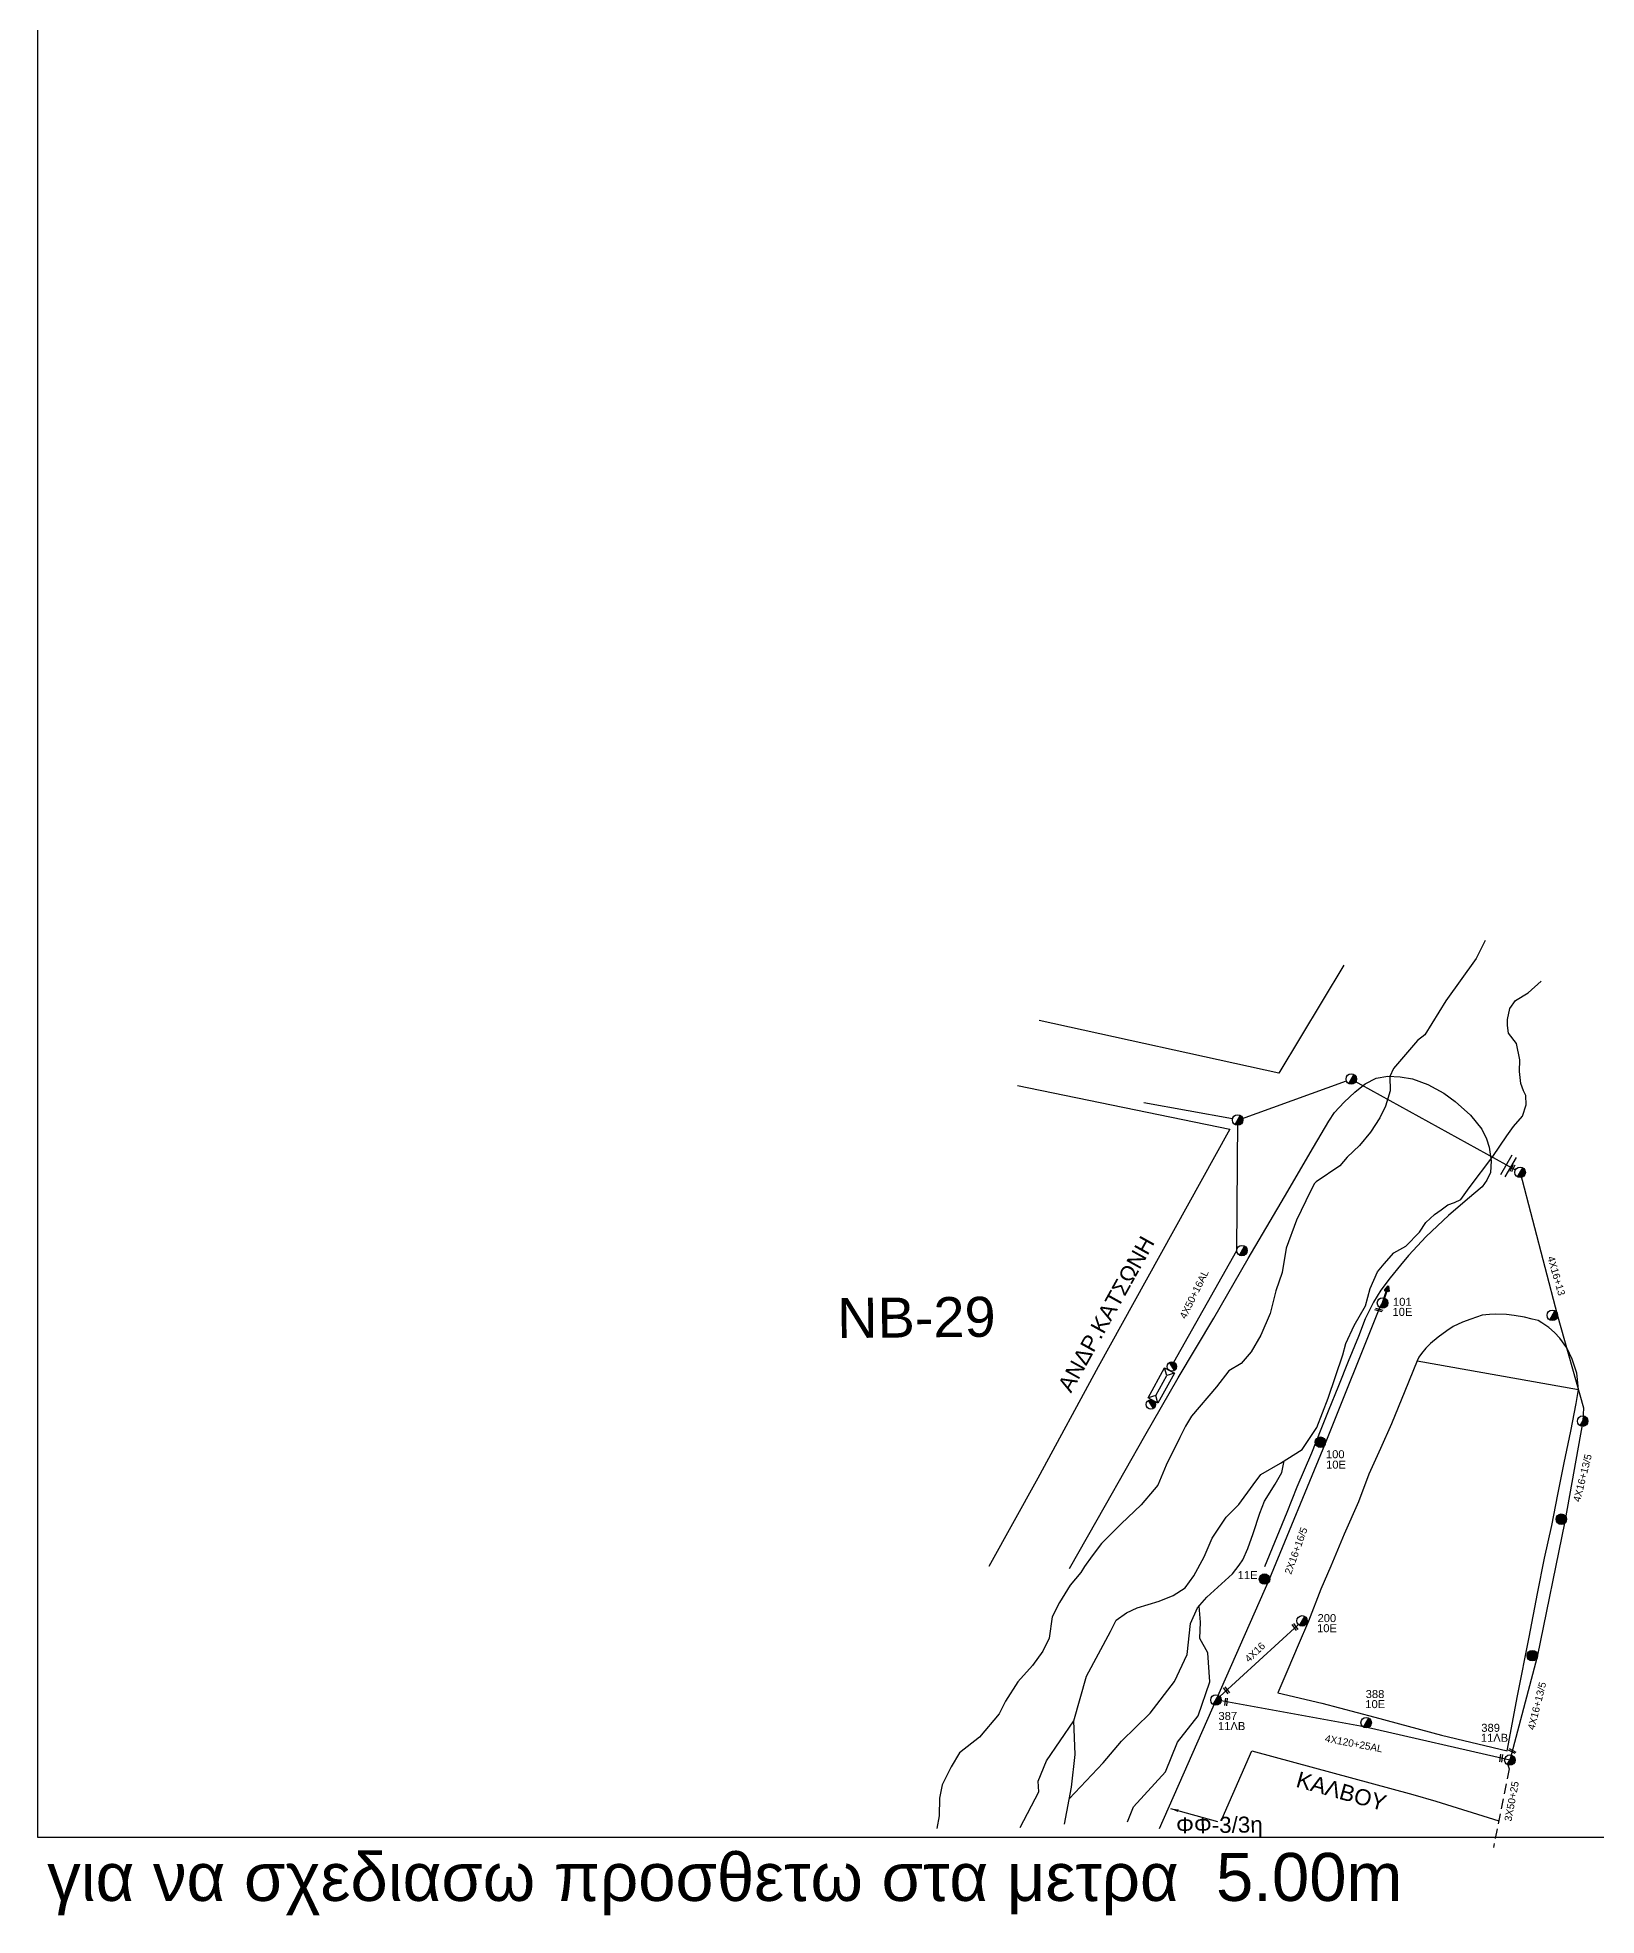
# Model space of a CAD drawing. Header units: millimetres. Extents: x 974 to 2037, y 106 to 580.
# Drawn here: x 990.2 to 1185, y 110.5 to 345.2 of the extents above; entities that cross this region are included whole.
import ezdxf

# ---------------------------------------------------------------- set-up
doc = ezdxf.new("R2010")
doc.units = ezdxf.units.MM
doc.linetypes.add('DASHED', pattern=[19.05, 12.7, -6.35])
for name, color, linetype in [('Γυμνά εναέρια ΧΤ (1Φ)   2x16AL', 7, 'Continuous'), ('Γυμνά εναέρια ΧΤ και ΦΟΠ (2Φ)   3x50+16AL', 7, 'Continuous'), ('Γυμνά εναέρια ΧΤ και ΦΟΠ (3Φ)   4x50+16AL', 7, 'Continuous'), ('Εναέρια παροχή ΧΤ 4x16', 7, 'SYN_LINE'), ('Επίτονοι', 7, 'Continuous'), ('Επιγραφές - Σχήματα', 7, 'Continuous'), ('Μηχανική τομή', 7, 'Continuous'), ('Στύλος Ξύλινος', 7, 'Continuous'), ('Στύλος Ξύλινος @ 1', 7, 'Continuous'), ('Στύλος ΦΜ', 7, 'Continuous'), ('Στύλος ΦΜ @ 1', 7, 'Continuous'), ('Συνεστραμμένα ΧΤ   4x120+25 AL', 7, 'SYN_LINE'), ('Τομή', 7, 'Continuous'), ('Υποσταθμός εναέριος 2 στύλων', 7, 'Continuous'), ('Υποσταθμός πόλεως', 7, 'Continuous'), ('Υπόβαθρο ΔΕΗ', 7, 'Continuous')]:
    doc.layers.add(name, color=color, linetype=linetype)
doc.styles.get("Standard").update_dxf_attribs({"font": 'arial.ttf'})
doc.linetypes.add('SYN_LINE', pattern='A,0.5,-0.0001,["/\\/\\/\\/",Standard,S=0.1,R=0,X=0,Y=-0.05],-0.25', length=0.7501)
doc.dimstyles.new('ISO-25', dxfattribs={"dimtxt": 2.5, "dimasz": 2.5, "dimexe": 1.25, "dimexo": 0.625, "dimtad": 1, "dimtxsty": 'Standard', "dimcen": 2.5, "dimadec": 0, "dimazin": 0, "dimtfac": 1, "dimtmove": 0, "dimatfit": 3, "dimfxl": 1, "dimarcsym": 0})

# ---------------------------------------------------------------- blocks, each defined once
blk = doc.blocks.new('ΥΠΟΣΤΑΘΜΟΣ ΕΝΑΕΡΙΟΣ ΕΠΙ 2 ΣΤΥΛΩΝ')
at = {"layer": 'Υποσταθμός εναέριος 2 στύλων', "linetype": 'Continuous'}
for points in [[(-11.97, -2.11, 0.574793), (-8.45, -0.07, 0.268822), (-9.64, 1.98)], [(9.68, -2.15, 0.574793), (13.19, -0.1, 0.268822), (12.01, 1.95)]]:
    blk.add_hatch(color=256, dxfattribs=at).paths.add_polyline_path(points)
for p, q in [((-11.97, -2.11), (-9.64, 1.98)), ((9.68, -2.15), (12.01, 1.95))]:
    blk.add_line(p, q, dxfattribs=at)
for centre in [(-10.81, -0.07), (10.84, -0.1)]:
    blk.add_circle(centre, 2.36, dxfattribs=at)
at = {"layer": 'Υποσταθμός πόλεως', "linetype": 'Continuous', "ltscale": 40}
blk.add_lwpolyline([(-8.57, 2.82), (8.57, 2.82), (8.57, -2.82), (-8.57, -2.82)], close=True, dxfattribs=at)
for points in [[(-5.75, 0), (-8.57, 2.82)], [(-8.57, -2.82), (-5.75, 0)], [(-5.75, 0), (5.75, 0)], [(5.75, 0), (8.57, 2.82)], [(8.57, -2.82), (5.75, 0)]]:
    blk.add_lwpolyline(points, dxfattribs=at)
at = {"layer": 'Υποσταθμός εναέριος 2 στύλων', "ltscale": 40, "flags": 1}
for tag, p in [('ΜΕΤΑΣΧΗΜΑΤΙΣΜΟΣ', (14.09, 2.51)), ('ΙΣΧΥΣ', (14.07, -0.28)), ('ΑΡΙΘΜΟΣ', (14.19, -3))]:
    blk.add_attdef(tag, p, '', height=1.8, dxfattribs=at)
blk = doc.blocks.new('ΥΠΑΡΧΩΝ ΞΥΛΙΝΟΣ ΣΤΥΛΟΣ')
at = {"layer": 'Στύλος Ξύλινος'}
h = blk.add_hatch(color=256, dxfattribs=at)
h.paths.add_polyline_path([(-2.62, 0, 0.270008), (-1.29, -2.28), (1.3, 2.27, 0.576266)])
h.paths.add_polyline_path([(-1.29, -2.28, 0.574793), (2.62, 0, 0.268822), (1.3, 2.27)])
blk.add_line((-1.29, -2.28), (1.3, 2.27), dxfattribs=at)
blk.add_circle((0, 0), 2.62, dxfattribs=at)
at = {"layer": 'Στύλος Ξύλινος', "flags": 4}
for tag, p in [('ΑΡΙΘΜΟΣ', (-4.91, 8.6)), ('ΤΥΠΟΣ', (-4.85, 3.39))]:
    blk.add_attdef(tag, p, '', height=4, dxfattribs=at)
blk = doc.blocks.new('ΥΠΑΡΧΩΝ ΤΣΙΜΕΝΤΕΝΙΟΣ ΣΤΥΛΟΣ')
at = {"layer": 'Στύλος ΦΜ'}
blk.add_hatch(color=256, dxfattribs=at).paths.add_polyline_path([(-1.29, -2.28, 0.574793), (2.62, 0, 0.268822), (1.3, 2.27)])
blk.add_line((-1.29, -2.28), (1.3, 2.27), dxfattribs=at)
blk.add_circle((0, 0), 2.62, dxfattribs=at)
at = {"layer": 'Στύλος ΦΜ', "flags": 4}
for tag, p in [('ΑΡΙΘΜΟΣ', (-4.68, 8.05)), ('ΤΥΠΟΣ', (-4.91, 3.03))]:
    blk.add_attdef(tag, p, '', height=4, dxfattribs=at)
blk = doc.blocks.new('ΤΟΜΗ')
at = {"layer": 'Τομή', "ltscale": 40}
for p, q in [((-5.68, 0), (5.68, 0)), ((5.68, -2.33), (-5.68, -2.33))]:
    blk.add_line(p, q, dxfattribs=at)
blk = doc.blocks.new('ΜΗΧΑΝΙΚΗ ΤΟΜΗ')
at = {"layer": 'Μηχανική τομή', "ltscale": 40}
for p, q in [((-1.89, 0.78), (1.89, 0.78)), ((1.89, 0), (-1.89, 0))]:
    blk.add_line(p, q, dxfattribs=at)
blk = doc.blocks.new('ΕΠΙΤΟΝΟΣ')
at = {"layer": 'Επίτονοι', "lineweight": 40, "ltscale": 40}
blk.add_hatch(color=256, dxfattribs=at).paths.add_polyline_path([(-1.13, 6.47), (0, 9.1), (1.13, 6.47)])
for p, q in [((-1.13, 6.47), (0, 9.1)), ((1.13, 6.47), (-1.13, 6.47)), ((-1.13, 6.47), (0, 6.47)), ((0, 9.1), (1.13, 6.47)), ((0, 6.47), (0, 0))]:
    blk.add_line(p, q, dxfattribs=at)

msp = doc.modelspace()

# ---------------------------------------------------------------- linework, layer by layer
at = {"layer": 'Γυμνά εναέρια ΧΤ (1Φ)   2x16AL', "color": 30, "linetype": 'Continuous'}
msp.add_lwpolyline([(1130.41, 121.38), (1144.15, 152.44), (1151.18, 169.54), (1157.96, 186.5)], dxfattribs=at)
at = {"layer": 'Γυμνά εναέρια ΧΤ και ΦΟΠ (2Φ)   3x50+16AL', "color": 30, "linetype": 'DASHED', "ltscale": 0.1}
msp.add_lwpolyline([(1173.95, 129.33), (1174.15, 128.82), (1172.18, 119.02)], dxfattribs=at)
at = {"layer": 'Γυμνά εναέρια ΧΤ και ΦΟΠ (3Φ)   4x50+16AL', "color": 7}
for points in [[(1132.2, 179.65), (1140.09, 193.6), (1140.2, 209.92), (1153.79, 214.82)], [(1154.4, 215.04), (1174.93, 203.7)], [(1139.57, 210.08), (1128.49, 212.08)]]:
    msp.add_lwpolyline(points, dxfattribs=at)
at = {"layer": 'Εναέρια παροχή ΧΤ 4x16', "color": 30, "linetype": 'Continuous'}
msp.add_lwpolyline([(1175.5, 203.38), (1180.13, 185.63), (1183.41, 173.95), (1183.32, 172.29), (1181.11, 159.75), (1177.63, 142.82), (1174.22, 129.93)], dxfattribs=at)
at = {"layer": 'Εναέρια παροχή ΧΤ 4x16', "color": 30, "linetype": 'Continuous', "ltscale": 10}
msp.add_lwpolyline([(1137.96, 137.87), (1147.82, 146.87)], dxfattribs=at)
at = {"layer": 'Επιγραφές - Σχήματα'}
msp.add_lwpolyline([(990.2, 120.29), (1881.98, 120.29), (1881.98, 558.89), (990.2, 558.89)], close=True, dxfattribs=at)
at = {"layer": 'Συνεστραμμένα ΧΤ   4x120+25 AL', "color": 30, "linetype": 'SYN_LINE', "ltscale": 10}
msp.add_lwpolyline([(1174.22, 129.93), (1156.02, 134.09), (1138.13, 137.31)], dxfattribs=at)
at = {"layer": 'Υπόβαθρο ΔΕΗ', "ltscale": 4}
for points in [[(1171.15, 232.37), (1170.02, 230.11), (1166.21, 224.83), (1163.58, 220.56), (1162.69, 219.85), (1159.68, 216.34), (1159.2, 215.34), (1159.27, 213.55), (1158.66, 211.67), (1157.97, 210.2), (1156.81, 208.38), (1155.43, 206.72), (1153.9, 205.27), (1152.97, 204.2), (1150.02, 202.19), (1149.78, 201.94), (1148.73, 199.83), (1147.56, 197.39), (1146.27, 193.92), (1145.77, 190.86), (1144.95, 188.55), (1144.28, 185.73), (1143.08, 183.02), (1141.87, 180.95), (1140.64, 179.49), (1139.11, 178.56), (1137.56, 176.58), (1134.44, 172.91), (1133.68, 171.66), (1132.99, 170.22), (1131.25, 166.79), (1130.22, 164.27), (1129.76, 163.73), (1128.12, 161.83), (1125.62, 159.44), (1123.19, 156.99), (1122.03, 155.44), (1121.06, 154.1), (1120.58, 153.36), (1119.25, 151.79), (1117.91, 149.64), (1117.03, 147.81), (1116.64, 145.18), (1115.86, 143.52), (1114.55, 141.75), (1112.71, 139.7), (1111.19, 137.29), (1110.39, 135.69), (1107.95, 132.79), (1105.45, 130.83), (1104.38, 129.1), (1103.28, 126.82), (1102.93, 125.18), (1102.91, 122.96), (1102.6, 121.38)], [(1113.01, 121.51), (1115.36, 125.94), (1115.25, 127.29), (1116.29, 129.83), (1119.72, 134.85), (1121.3, 140.4), (1124.29, 146.01), (1125, 147.4), (1126.29, 148.34), (1127.64, 148.95), (1130.38, 149.77), (1132.13, 150.5), (1133.64, 151.46), (1134.72, 152.94), (1136, 155.34), (1137.03, 157.64), (1138.78, 160.29), (1140.34, 161.86), (1142.13, 164.33), (1143.1, 165.61), (1145.56, 167.04), (1148.26, 168.75), (1150.08, 171.49), (1151.49, 175.14), (1153.35, 180.58), (1153.73, 181.97), (1154.76, 184.22), (1156.16, 186.69), (1156.77, 188.85), (1157.69, 190.94), (1158.49, 191.96), (1159.72, 193.31), (1161.2, 194.16), (1162.91, 195.91), (1163.7, 197.12), (1164.8, 198.12), (1165.63, 198.71), (1166.46, 199.32), (1167.29, 199.63), (1168.08, 199.99), (1169.12, 201.44), (1172.09, 205.37), (1173.84, 207.96), (1174.69, 209.12), (1175.81, 210.42), (1176.26, 211.8), (1176.2, 212.97), (1175.91, 213.58), (1175.57, 214.5), (1175.42, 215.97), (1175.46, 217.44), (1175.03, 219.49), (1174.04, 220.77), (1173.91, 221.75), (1173.91, 222.47), (1174.21, 223.84), (1174.91, 224.86), (1176.52, 225.83), (1178.12, 227.27)], [(1119.15, 125.1), (1123.37, 129.59), (1125.69, 132.31), (1129.26, 135.8), (1132.3, 139.75), (1133.87, 143.11), (1134.31, 147), (1135.18, 148.97), (1136.36, 150.28), (1139.56, 153.22), (1140.38, 154.28), (1140.85, 154.97), (1141.47, 156.37), (1142.13, 158.24), (1142.97, 160.78), (1143.56, 162.3), (1144.87, 164.39), (1145.7, 165.88), (1146.02, 167.33)], [(1126.43, 122.2), (1127.2, 124.07), (1131.18, 128.45), (1132.68, 132.18), (1135.28, 135.46), (1136.73, 139.72), (1136.46, 143.32), (1135.46, 145.11), (1135.55, 147.18), (1135.37, 149.18)], [(1118.56, 121.9), (1119.41, 126.54), (1119.87, 130.63), (1119.72, 134.85)]]:
    msp.add_lwpolyline(points, dxfattribs=at)
at = {"layer": 'Υπόβαθρο ΔΕΗ'}
for points in [[(1153.46, 229.29), (1145.34, 215.76), (1115.4, 222.35)], [(1112.69, 214.24), (1139.21, 208.77), (1128.76, 189.92), (1122.75, 179.08), (1115.22, 165.16), (1109.09, 154.12)], [(1119.16, 153.86), (1123.69, 161.77), (1128.6, 170.43), (1132.78, 177.71), (1137.21, 185.15), (1141.53, 192.63), (1146.05, 200.31), (1149.66, 206.51), (1151.59, 209.79), (1152.32, 210.84), (1153.49, 212.16), (1154.86, 213.39), (1156.15, 214.45), (1157.5, 215.15), (1158.95, 215.4), (1160.51, 215.33), (1162.07, 215.06), (1163.95, 214.34), (1165.95, 213.29), (1167.37, 212.23), (1169.3, 210.53), (1170.71, 208.76), (1171.32, 207.58), (1171.64, 206.53), (1171.9, 204.8), (1171.78, 203.34), (1171.34, 202.39), (1170.77, 201.57), (1168.94, 200.01), (1166.53, 198), (1163.76, 195.37), (1161.57, 192.97), (1160.54, 191.79), (1159.26, 190.21), (1158.11, 188.64), (1157.18, 187.15), (1156.13, 185.08), (1155.29, 182.87), (1154.03, 179.74), (1152.8, 176.7), (1151.51, 173.53), (1150.61, 171.24), (1149.41, 168.29), (1147.61, 164.02), (1146.36, 160.87), (1143.55, 154.09)], [(1145.24, 138.32), (1150.72, 137.03), (1157.34, 135.3), (1165.67, 133.05), (1173.9, 131.09), (1175.17, 137.96), (1176.62, 145.29), (1177.69, 150.76), (1178.55, 155.16), (1179.45, 159.26), (1180.22, 163.13), (1180.99, 167.09), (1181.84, 171.05), (1182.52, 174.51), (1182.78, 176.24), (1182.59, 178.29), (1182.02, 180.01), (1181.32, 181.45), (1180.48, 182.67), (1179.78, 183.37), (1179.1, 184), (1178.23, 184.56), (1177.74, 184.85), (1177, 185.02), (1176.04, 185.28), (1174.74, 185.49), (1173.82, 185.61), (1172.48, 185.67), (1171.67, 185.61), (1170.75, 185.51), (1169.36, 185.02), (1168.3, 184.65), (1167.12, 184.1), (1166.33, 183.59), (1165.24, 182.8), (1164.29, 181.99), (1163.73, 181.41), (1163.19, 180.75), (1162.83, 180.28), (1162.65, 179.84), (1161.09, 176.03), (1159.42, 171.95), (1158.04, 168.88), (1156.61, 165.67), (1155.29, 162.19), (1153.51, 158.14), (1151.85, 154.18), (1150.59, 151.27), (1149.04, 147.29), (1147.77, 144.28), (1146.46, 141.25), (1145.24, 138.32)], [(1162.65, 179.84), (1182.78, 176.24)], [(1138.25, 122.64), (1141.96, 131.1), (1162.1, 125.62), (1164.97, 124.8), (1172.85, 122.35)]]:
    msp.add_lwpolyline(points, dxfattribs=at)

# ---------------------------------------------------------------- block references
at = {"layer": 'Επίτονοι', "xscale": 0.2499999999999264, "yscale": 0.2499999999999264, "zscale": 0.2499999999999264, "rotation": 341.5544411395188}
msp.add_blockref('ΕΠΙΤΟΝΟΣ', (1158.31, 187.05), dxfattribs=at)
at = {"layer": 'Μηχανική τομή'}
for p, xscale, yscale, zscale, rotation in [((1174.64, 203.86), 0.2499999999999565, 0.2499999999999565, 0.2499999999999565, 65.23450615691084), ((1157.87, 186.27), 0.2499999999998947, 0.2499999999998947, 0.2499999999998947, 164.8355242549774), ((1147.44, 146.62), 0.2499999999999935, 0.2499999999999935, 0.2499999999999935, 126.5134214629692), ((1138.88, 138.71), 0.2499999999999935, 0.2499999999999935, 0.2499999999999935, 126.5134214629692), ((1138.85, 137.18), 0.2499999999999646, 0.2499999999999646, 0.2499999999999646, 84.10113985273473), ((1173.23, 130.15), 0.2499999999999397, 0.2499999999999397, 0.2499999999999397, 81.19276996269141), ((1174.54, 131.13), 0.2499999999998704, 0.2499999999998704, 0.2499999999998704, 151.9471820564517)]:
    msp.add_blockref('ΜΗΧΑΝΙΚΗ ΤΟΜΗ', p, dxfattribs=dict(at, xscale=xscale, yscale=yscale, zscale=zscale, rotation=rotation))
at = {"layer": 'Στύλος Ξύλινος @ 1', "ltscale": 40}
ref = msp.add_blockref('ΥΠΑΡΧΩΝ ΞΥΛΙΝΟΣ ΣΤΥΛΟΣ', (1150.54, 169.65), dxfattribs=dict(at, xscale=0.25, yscale=0.25, zscale=0.25))
ref.add_attrib('ΤΥΠΟΣ', '10E', (1151.25, 166.35), dxfattribs={"layer": 'Στύλος Ξύλινος', "height": 1, "flags": 4})
ref.add_attrib('ΑΡΙΘΜΟΣ', '100', (1151.23, 167.65), dxfattribs={"layer": 'Στύλος Ξύλινος', "height": 1, "flags": 4})
at = {"layer": 'Στύλος Ξύλινος @ 1', "ltscale": 40, "xscale": 0.25, "yscale": 0.25, "zscale": 0.25}
for p in [(1180.65, 160.03), (1177.03, 142.97)]:
    msp.add_blockref('ΥΠΑΡΧΩΝ ΞΥΛΙΝΟΣ ΣΤΥΛΟΣ', p, dxfattribs=at)
at = {"layer": 'Στύλος Ξύλινος @ 1', "ltscale": 40}
ref = msp.add_blockref('ΥΠΑΡΧΩΝ ΞΥΛΙΝΟΣ ΣΤΥΛΟΣ', (1143.56, 152.55), dxfattribs=dict(at, xscale=0.25, yscale=0.25, zscale=0.25))
ref.add_attrib('ΤΥΠΟΣ', '11E', (1140.2, 152.55), dxfattribs={"layer": 'Στύλος Ξύλινος', "height": 1, "flags": 4})
at = {"layer": 'Στύλος ΦΜ @ 1', "ltscale": 40, "xscale": 0.25, "yscale": 0.25, "zscale": 0.25}
for p in [(1154.4, 215.04), (1140.2, 209.92), (1175.5, 203.38), (1140.74, 193.6), (1179.53, 185.51), (1183.32, 172.29)]:
    msp.add_blockref('ΥΠΑΡΧΩΝ ΤΣΙΜΕΝΤΕΝΙΟΣ ΣΤΥΛΟΣ', p, dxfattribs=at)
at = {"layer": 'Στύλος ΦΜ @ 1', "ltscale": 40}
ref = msp.add_blockref('ΥΠΑΡΧΩΝ ΤΣΙΜΕΝΤΕΝΙΟΣ ΣΤΥΛΟΣ', (1158.31, 187.05), dxfattribs=dict(at, xscale=0.25, yscale=0.25, zscale=0.25))
ref.add_attrib('ΤΥΠΟΣ', '10E', (1159.55, 185.44), dxfattribs={"layer": 'Στύλος ΦΜ', "height": 1, "flags": 4})
ref.add_attrib('ΑΡΙΘΜΟΣ', '101', (1159.61, 186.7), dxfattribs={"layer": 'Στύλος ΦΜ', "height": 1, "flags": 4})
ref = msp.add_blockref('ΥΠΑΡΧΩΝ ΤΣΙΜΕΝΤΕΝΙΟΣ ΣΤΥΛΟΣ', (1148.25, 147.32), dxfattribs=dict(at, xscale=0.25, yscale=0.25, zscale=0.25))
ref.add_attrib('ΤΥΠΟΣ', '10E', (1150.12, 145.91), dxfattribs={"layer": 'Στύλος ΦΜ', "height": 1, "flags": 4})
ref.add_attrib('ΑΡΙΘΜΟΣ', '200', (1150.18, 147.17), dxfattribs={"layer": 'Στύλος ΦΜ', "height": 1, "flags": 4})
ref = msp.add_blockref('ΥΠΑΡΧΩΝ ΤΣΙΜΕΝΤΕΝΙΟΣ ΣΤΥΛΟΣ', (1156.26, 134.6), dxfattribs=dict(at, xscale=0.25, yscale=0.25, zscale=0.25))
ref.add_attrib('ΤΥΠΟΣ', '10E', (1156.15, 136.42), dxfattribs={"layer": 'Στύλος ΦΜ', "height": 1, "flags": 4})
ref.add_attrib('ΑΡΙΘΜΟΣ', '388', (1156.2, 137.68), dxfattribs={"layer": 'Στύλος ΦΜ', "height": 1, "flags": 4})
ref = msp.add_blockref('ΥΠΑΡΧΩΝ ΤΣΙΜΕΝΤΕΝΙΟΣ ΣΤΥΛΟΣ', (1137.48, 137.43), dxfattribs=dict(at, xscale=0.25, yscale=0.25, zscale=0.25))
ref.add_attrib('ΤΥΠΟΣ', '11ΛB', (1137.74, 133.68), dxfattribs={"layer": 'Στύλος ΦΜ', "height": 1, "flags": 4})
ref.add_attrib('ΑΡΙΘΜΟΣ', '387', (1137.8, 134.94), dxfattribs={"layer": 'Στύλος ΦΜ', "height": 1, "flags": 4})
ref = msp.add_blockref('ΥΠΑΡΧΩΝ ΤΣΙΜΕΝΤΕΝΙΟΣ ΣΤΥΛΟΣ', (1174.22, 129.93), dxfattribs=dict(at, xscale=0.25, yscale=0.25, zscale=0.25))
ref.add_attrib('ΤΥΠΟΣ', '11ΛB', (1170.59, 132.21), dxfattribs={"layer": 'Στύλος ΦΜ', "height": 1, "flags": 4})
ref.add_attrib('ΑΡΙΘΜΟΣ', '389', (1170.65, 133.46), dxfattribs={"layer": 'Στύλος ΦΜ', "height": 1, "flags": 4})
at = {"layer": 'Τομή', "xscale": 0.2500000000000108, "yscale": 0.2500000000000108, "zscale": 0.2500000000000108, "rotation": 59.80992739147747}
msp.add_blockref('ΤΟΜΗ', (1173.79, 204.32), dxfattribs=at)
at = {"layer": 'Υποσταθμός εναέριος 2 στύλων', "xscale": 0.2500000000000429, "yscale": 0.2500000000000429, "zscale": 0.2500000000000429, "rotation": 61.0532366183663}
msp.add_blockref('ΥΠΟΣΤΑΘΜΟΣ ΕΝΑΕΡΙΟΣ ΕΠΙ 2 ΣΤΥΛΩΝ', (1130.65, 176.75), dxfattribs=at)

# ---------------------------------------------------------------- texts
at = {"layer": 'Γυμνά εναέρια ΧΤ (1Φ)   2x16AL', "color": 7, "insert": (1146.03, 153.36), "char_height": 0.9, "width": 84.1859, "attachment_point": 1, "rotation": 70.153}
msp.add_mtext('2X16+16/5', dxfattribs=at)
at = {"layer": 'Γυμνά εναέρια ΧΤ και ΦΟΠ (2Φ)   3x50+16AL', "color": 7, "insert": (1173.52, 122.37), "char_height": 0.9, "width": 84.1859, "attachment_point": 1, "rotation": 79.2068}
msp.add_mtext('3X50+25', dxfattribs=at)
at = {"layer": 'Γυμνά εναέρια ΧΤ και ΦΟΠ (3Φ)   4x50+16AL', "color": 7, "insert": (1132.89, 185.37), "char_height": 0.9, "width": 84.1859, "attachment_point": 1, "rotation": 63.8194}
msp.add_mtext('4X50+16AL', dxfattribs=at)
at = {"layer": 'Εναέρια παροχή ΧΤ 4x16', "color": 7, "char_height": 0.9, "attachment_point": 1}
for s, insert, width, rotation in [('4X16+13', (1179.77, 193.01), 84.1859, 285.9581), ('4X16+13/5', (1182.11, 162.33), 84.1859, 75.8588), ('4X16', (1140.98, 142.72), 84.1859, 43.5787), ('4X16+13/5', (1176.41, 133.84), 84.1859, 75.8588), ('4X120+25AL', (1151.22, 133.11), 5.6977, 349.3653)]:
    msp.add_mtext(s, dxfattribs=dict(at, insert=insert, width=width, rotation=rotation))
at = {"layer": 'Επιγραφές - Σχήματα', "ltscale": 0.1, "width": 27.6397, "attachment_point": 1}
for s, insert, char_height, rotation in [('ΑΝΔΡ.ΚΑΤΣΩΝΗ', (1117.62, 176.69), 2, 60.9308), ('ΝΒ-29', (1090.12, 187.66), 5, 0.5333), ('ΚΑΛΒΟΥ', (1147.9, 128.54), 2, 344.4164), ('ΦΦ-3/3η', (1132.49, 122.76), 2, 0.6734)]:
    msp.add_mtext(s, dxfattribs=dict(at, insert=insert, char_height=char_height, rotation=rotation))
at = {"layer": 'Επιγραφές - Σχήματα', "ltscale": 10, "insert": (991.41, 118.32), "char_height": 6, "width": 315.0361, "attachment_point": 1}
msp.add_mtext('{\\C1;για να σχεδιασω προσθετω στα μετρα  5.00m}', dxfattribs=at)

# ---------------------------------------------------------------- leaders
at = {"layer": 'Επιγραφές - Σχήματα', "ltscale": 40}
msp.add_leader([(1131.82, 123.86), (1137.69, 122.23)], dimstyle='ISO-25', override={"dimasz": 1, "dimtad": 0}, dxfattribs=at)

doc.saveas('drawing.dxf')
